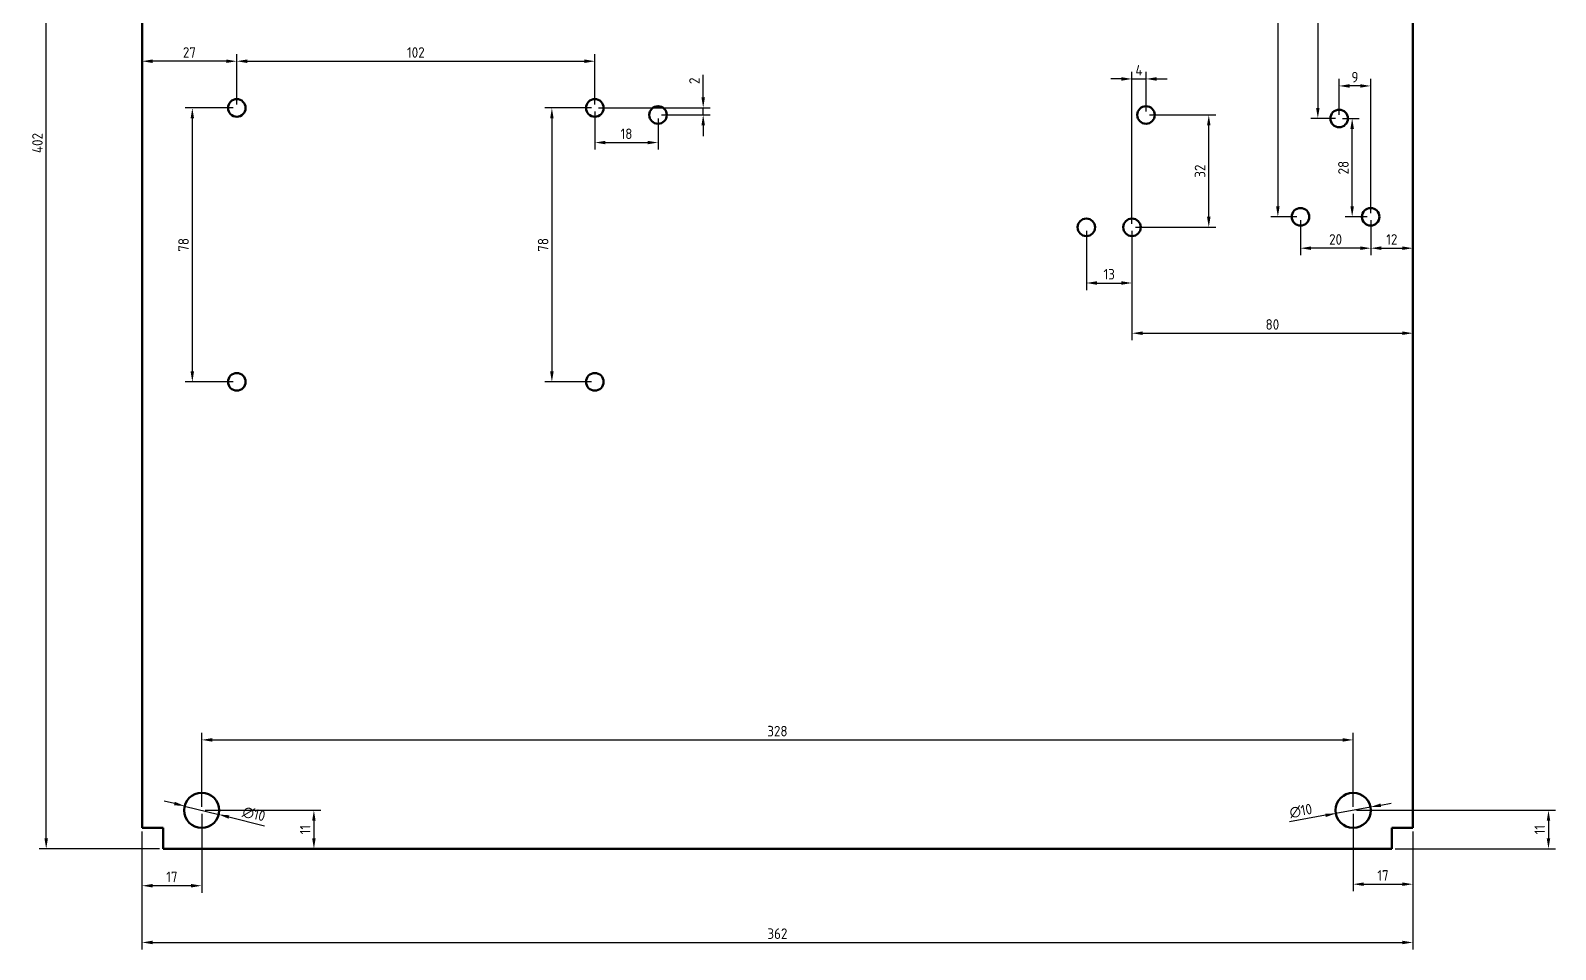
# Model space of a CAD drawing. Extents: x -337 to 578, y -11 to 593.
# Drawn here: x 143.4 to 577.8, y -11.3 to 250.4 of the extents above; entities that cross this region are included whole.
import ezdxf

# ---------------------------------------------------------------- set-up
doc = ezdxf.new("R2010")
doc.units = 0
doc.header["$PDMODE"] = 3
doc.layers.get('Defpoints').update_dxf_attribs({"linetype": 'CONTINUOUS'})
doc.layers.add('尺度線層', color=3, linetype='CONTINUOUS', lineweight=18)
doc.layers.add('輪廓線層', color=7, linetype='CONTINUOUS', lineweight=50)
doc.styles.add('CNS', font='isocp.shx', dxfattribs={"bigfont": 'chineset.shx'})
doc.dimstyles.new('CNS', dxfattribs={"dimscale": 0, "dimtxt": 3, "dimasz": 3, "dimexe": 2, "dimexo": 1, "dimgap": 1, "dimtad": 1, "dimdsep": 46, "dimtxsty": 'CNS', "dimcen": 0, "dimclrt": 1, "dimadec": 0, "dimazin": 0, "dimtfac": 1, "dimtmove": 0, "dimatfit": 3, "dimfxl": 1, "dimtolj": 1, "dimtzin": 0, "dimarcsym": 0})
doc.dimstyles.new('CNS$3', dxfattribs={"dimscale": 0, "dimtxt": 3, "dimasz": 3, "dimexe": 2, "dimexo": 1, "dimgap": 1, "dimtad": 1, "dimdsep": 46, "dimtxsty": 'CNS', "dimcen": 0, "dimclrt": 1, "dimadec": 0, "dimazin": 0, "dimtfac": 1, "dimtmove": 0, "dimatfit": 0, "dimfxl": 1, "dimtolj": 1, "dimtzin": 0, "dimarcsym": 0})

# ---------------------------------------------------------------- blocks, each defined once
blk = doc.blocks.new('*D92')
at = {"layer": 'Defpoints', "color": 0, "transparency": 16777216}
for p in [(187.35, 29.51), (197.06, 27.11)]:
    blk.add_point(p, dxfattribs=at)
at = {"layer": '尺度線層', "color": 0, "lineweight": -2, "transparency": 16777216}
for p, q in [((184.44, 30.23), (181.52, 30.95)), ((187.35, 29.51), (197.06, 27.11)), ((199.97, 26.4), (210.07, 23.9))]:
    blk.add_line(p, q, dxfattribs=at)
at = {"layer": '尺度線層', "color": 0, "transparency": 16777216}
for points in [[(184.56, 30.72), (184.32, 29.74), (187.35, 29.51)], [(200.09, 26.88), (199.85, 25.91), (197.06, 27.11)]]:
    blk.add_solid(points, dxfattribs=at)
at = {"layer": '尺度線層', "color": 1, "transparency": 16777216, "insert": (207.07, 27.22), "char_height": 3, "attachment_point": 5, "rotation": 346.1336, "style": 'CNS'}
blk.add_mtext('\\A1;∅10', dxfattribs=at)
blk = doc.blocks.new('*D93')
at = {"layer": 'Defpoints', "color": 0, "transparency": 16777216}
for p in [(515.29, 27.41), (525.12, 29.22)]:
    blk.add_point(p, dxfattribs=at)
at = {"layer": '尺度線層', "color": 0, "lineweight": -2, "transparency": 16777216}
for p, q in [((512.33, 26.87), (502.1, 24.99)), ((525.12, 29.22), (515.29, 27.41)), ((528.07, 29.76), (531.02, 30.3))]:
    blk.add_line(p, q, dxfattribs=at)
at = {"layer": '尺度線層', "color": 0, "transparency": 16777216}
for points in [[(512.24, 27.36), (512.42, 26.38), (515.29, 27.41)], [(527.98, 30.25), (528.16, 29.27), (525.12, 29.22)]]:
    blk.add_solid(points, dxfattribs=at)
at = {"layer": '尺度線層', "color": 1, "transparency": 16777216, "insert": (505.29, 28.12), "char_height": 3, "attachment_point": 5, "rotation": 10.4091, "style": 'CNS'}
blk.add_mtext('\\A1;∅10', dxfattribs=at)
blk = doc.blocks.new('*D98')
at = {"layer": 'Defpoints', "color": 0, "transparency": 16777216}
for p in [(175.2, 241.61), (202.2, 228.31), (175.2, 218.31)]:
    blk.add_point(p, dxfattribs=at)
at = {"layer": '尺度線層', "color": 0, "lineweight": -2, "transparency": 16777216}
for p, q in [((175.2, 219.31), (175.2, 243.61)), ((202.2, 229.31), (202.2, 243.61)), ((199.2, 241.61), (178.2, 241.61))]:
    blk.add_line(p, q, dxfattribs=at)
at = {"layer": '尺度線層', "color": 0, "transparency": 16777216}
for points in [[(178.2, 242.11), (178.2, 241.11), (175.2, 241.61)], [(199.2, 242.11), (199.2, 241.11), (202.2, 241.61)]]:
    blk.add_solid(points, dxfattribs=at)
at = {"layer": '尺度線層', "color": 1, "transparency": 16777216, "insert": (188.7, 244.11), "char_height": 3, "attachment_point": 5, "style": 'CNS'}
blk.add_mtext('\\A1;27', dxfattribs=at)
blk = doc.blocks.new('*D99')
at = {"layer": 'Defpoints', "color": 0, "transparency": 16777216}
for p in [(202.2, 228.31), (189.54, 150.31), (202.2, 150.31)]:
    blk.add_point(p, dxfattribs=at)
at = {"layer": '尺度線層', "color": 0, "lineweight": -2, "transparency": 16777216}
for p, q in [((201.2, 228.31), (187.54, 228.31)), ((189.54, 225.31), (189.54, 153.31)), ((201.2, 150.31), (187.54, 150.31))]:
    blk.add_line(p, q, dxfattribs=at)
at = {"layer": '尺度線層', "color": 0, "transparency": 16777216}
for points in [[(189.04, 225.31), (190.04, 225.31), (189.54, 228.31)], [(189.04, 153.31), (190.04, 153.31), (189.54, 150.31)]]:
    blk.add_solid(points, dxfattribs=at)
at = {"layer": '尺度線層', "color": 1, "transparency": 16777216, "insert": (187.04, 189.31), "char_height": 3, "attachment_point": 5, "rotation": 90, "style": 'CNS'}
blk.add_mtext('\\A1;78', dxfattribs=at)
blk = doc.blocks.new('*D100')
at = {"layer": 'Defpoints', "color": 0, "transparency": 16777216}
for p in [(304.2, 241.61), (202.2, 228.31), (304.2, 228.31)]:
    blk.add_point(p, dxfattribs=at)
at = {"layer": '尺度線層', "color": 0, "lineweight": -2, "transparency": 16777216}
for p, q in [((202.2, 229.31), (202.2, 243.61)), ((304.2, 229.31), (304.2, 243.61)), ((205.2, 241.61), (301.2, 241.61))]:
    blk.add_line(p, q, dxfattribs=at)
at = {"layer": '尺度線層', "color": 0, "transparency": 16777216}
for points in [[(205.2, 242.11), (205.2, 241.11), (202.2, 241.61)], [(301.2, 242.11), (301.2, 241.11), (304.2, 241.61)]]:
    blk.add_solid(points, dxfattribs=at)
at = {"layer": '尺度線層', "color": 1, "transparency": 16777216, "insert": (253.2, 244.11), "char_height": 3, "attachment_point": 5, "style": 'CNS'}
blk.add_mtext('\\A1;102', dxfattribs=at)
blk = doc.blocks.new('*D101')
at = {"layer": 'Defpoints', "color": 0, "transparency": 16777216}
for p in [(304.2, 228.31), (291.96, 150.31), (304.2, 150.31)]:
    blk.add_point(p, dxfattribs=at)
at = {"layer": '尺度線層', "color": 0, "lineweight": -2, "transparency": 16777216}
for p, q in [((303.2, 228.31), (289.96, 228.31)), ((291.96, 225.31), (291.96, 153.31)), ((303.2, 150.31), (289.96, 150.31))]:
    blk.add_line(p, q, dxfattribs=at)
at = {"layer": '尺度線層', "color": 0, "transparency": 16777216}
for points in [[(291.46, 225.31), (292.46, 225.31), (291.96, 228.31)], [(291.46, 153.31), (292.46, 153.31), (291.96, 150.31)]]:
    blk.add_solid(points, dxfattribs=at)
at = {"layer": '尺度線層', "color": 1, "transparency": 16777216, "insert": (289.46, 189.31), "char_height": 3, "attachment_point": 5, "rotation": 90, "style": 'CNS'}
blk.add_mtext('\\A1;78', dxfattribs=at)
blk = doc.blocks.new('*D102')
at = {"layer": 'Defpoints', "color": 0, "transparency": 16777216}
for p in [(304.2, 228.31), (322.2, 226.31), (322.2, 218.45)]:
    blk.add_point(p, dxfattribs=at)
at = {"layer": '尺度線層', "color": 0, "lineweight": -2, "transparency": 16777216}
for p, q in [((304.2, 227.31), (304.2, 216.45)), ((322.2, 225.31), (322.2, 216.45)), ((307.2, 218.45), (319.2, 218.45))]:
    blk.add_line(p, q, dxfattribs=at)
at = {"layer": '尺度線層', "color": 0, "transparency": 16777216}
for points in [[(307.2, 218.95), (307.2, 217.95), (304.2, 218.45)], [(319.2, 218.95), (319.2, 217.95), (322.2, 218.45)]]:
    blk.add_solid(points, dxfattribs=at)
at = {"layer": '尺度線層', "color": 1, "transparency": 16777216, "insert": (313.2, 220.95), "char_height": 3, "attachment_point": 5, "style": 'CNS'}
blk.add_mtext('\\A1;18', dxfattribs=at)
blk = doc.blocks.new('*D103')
at = {"layer": 'Defpoints', "color": 0, "transparency": 16777216}
for p in [(304.2, 228.31), (322.2, 226.31), (335.06, 228.31)]:
    blk.add_point(p, dxfattribs=at)
at = {"layer": '尺度線層', "color": 0, "lineweight": -2, "transparency": 16777216}
for p, q in [((335.06, 231.31), (335.06, 237.77)), ((305.2, 228.31), (337.06, 228.31)), ((323.2, 226.31), (337.06, 226.31)), ((335.06, 226.31), (335.06, 228.31)), ((335.06, 223.31), (335.06, 220.31))]:
    blk.add_line(p, q, dxfattribs=at)
at = {"layer": '尺度線層', "color": 0, "transparency": 16777216}
for points in [[(334.56, 231.31), (335.56, 231.31), (335.06, 228.31)], [(334.56, 223.31), (335.56, 223.31), (335.06, 226.31)]]:
    blk.add_solid(points, dxfattribs=at)
at = {"layer": '尺度線層', "color": 1, "transparency": 16777216, "insert": (332.56, 236.04), "char_height": 3, "attachment_point": 5, "rotation": 90, "style": 'CNS'}
blk.add_mtext('\\A1;2', dxfattribs=at)
blk = doc.blocks.new('*D110')
at = {"layer": 'Defpoints', "color": 0, "transparency": 16777216}
for p in [(525.2, 314.31), (537.2, 309.76), (537.2, 218.31)]:
    blk.add_point(p, dxfattribs=at)
at = {"layer": '尺度線層', "color": 0, "lineweight": -2, "transparency": 16777216}
for p, q in [((525.2, 313.31), (525.2, 307.76)), ((528.2, 309.76), (534.2, 309.76)), ((537.2, 219.31), (537.2, 311.76))]:
    blk.add_line(p, q, dxfattribs=at)
at = {"layer": '尺度線層', "color": 0, "transparency": 16777216}
for points in [[(528.2, 310.26), (528.2, 309.26), (525.2, 309.76)], [(534.2, 310.26), (534.2, 309.26), (537.2, 309.76)]]:
    blk.add_solid(points, dxfattribs=at)
at = {"layer": '尺度線層', "color": 1, "transparency": 16777216, "insert": (531.2, 312.26), "char_height": 3, "attachment_point": 5, "style": 'CNS'}
blk.add_mtext('\\A1;12', dxfattribs=at)
blk = doc.blocks.new('*D111')
at = {"layer": 'Defpoints', "color": 0, "transparency": 16777216}
for p in [(505.2, 314.31), (498.75, 197.31), (505.2, 197.31)]:
    blk.add_point(p, dxfattribs=at)
at = {"layer": '尺度線層', "color": 0, "lineweight": -2, "transparency": 16777216}
for p, q in [((504.2, 314.31), (496.75, 314.31)), ((498.75, 311.31), (498.75, 200.31)), ((504.2, 197.31), (496.75, 197.31))]:
    blk.add_line(p, q, dxfattribs=at)
at = {"layer": '尺度線層', "color": 0, "transparency": 16777216}
for points in [[(498.25, 311.31), (499.25, 311.31), (498.75, 314.31)], [(498.25, 200.31), (499.25, 200.31), (498.75, 197.31)]]:
    blk.add_solid(points, dxfattribs=at)
at = {"layer": '尺度線層', "color": 1, "transparency": 16777216, "insert": (496.25, 255.81), "char_height": 3, "attachment_point": 5, "rotation": 90, "style": 'CNS'}
blk.add_mtext('\\A1;117', dxfattribs=at)
blk = doc.blocks.new('*D112')
at = {"layer": 'Defpoints', "color": 0, "transparency": 16777216}
for p in [(516.2, 285.31), (510.14, 225.31), (516.2, 225.31)]:
    blk.add_point(p, dxfattribs=at)
at = {"layer": '尺度線層', "color": 0, "lineweight": -2, "transparency": 16777216}
for p, q in [((515.2, 285.31), (508.14, 285.31)), ((510.14, 282.31), (510.14, 228.31)), ((515.2, 225.31), (508.14, 225.31))]:
    blk.add_line(p, q, dxfattribs=at)
at = {"layer": '尺度線層', "color": 0, "transparency": 16777216}
for points in [[(509.64, 282.31), (510.64, 282.31), (510.14, 285.31)], [(509.64, 228.31), (510.64, 228.31), (510.14, 225.31)]]:
    blk.add_solid(points, dxfattribs=at)
at = {"layer": '尺度線層', "color": 1, "transparency": 16777216, "insert": (507.64, 255.31), "char_height": 3, "attachment_point": 5, "rotation": 90, "style": 'CNS'}
blk.add_mtext('\\A1;60', dxfattribs=at)
blk = doc.blocks.new('*D113')
at = {"layer": 'Defpoints', "color": 0, "transparency": 16777216}
for p in [(520.2, 48.35), (192.2, 28.31), (520.2, 28.31)]:
    blk.add_point(p, dxfattribs=at)
at = {"layer": '尺度線層', "color": 0, "lineweight": -2, "transparency": 16777216}
for p, q in [((192.2, 29.31), (192.2, 50.35)), ((195.2, 48.35), (517.2, 48.35)), ((520.2, 29.31), (520.2, 50.35))]:
    blk.add_line(p, q, dxfattribs=at)
at = {"layer": '尺度線層', "color": 0, "transparency": 16777216}
for points in [[(195.2, 48.85), (195.2, 47.85), (192.2, 48.35)], [(517.2, 48.85), (517.2, 47.85), (520.2, 48.35)]]:
    blk.add_solid(points, dxfattribs=at)
at = {"layer": '尺度線層', "color": 1, "transparency": 16777216, "insert": (356.2, 50.85), "char_height": 3, "attachment_point": 5, "style": 'CNS'}
blk.add_mtext('\\A1;328', dxfattribs=at)
blk = doc.blocks.new('*D114')
at = {"layer": 'Defpoints', "color": 0, "transparency": 16777216}
for p in [(175.2, 23.31), (537.2, 23.31), (537.2, -9.33)]:
    blk.add_point(p, dxfattribs=at)
at = {"layer": '尺度線層', "color": 0, "lineweight": -2, "transparency": 16777216}
for p, q in [((175.2, 22.31), (175.2, -11.33)), ((537.2, 22.31), (537.2, -11.33)), ((178.2, -9.33), (534.2, -9.33))]:
    blk.add_line(p, q, dxfattribs=at)
at = {"layer": '尺度線層', "color": 0, "transparency": 16777216}
for points in [[(178.2, -8.83), (178.2, -9.83), (175.2, -9.33)], [(534.2, -8.83), (534.2, -9.83), (537.2, -9.33)]]:
    blk.add_solid(points, dxfattribs=at)
at = {"layer": '尺度線層', "color": 1, "transparency": 16777216, "insert": (356.2, -6.83), "char_height": 3, "attachment_point": 5, "style": 'CNS'}
blk.add_mtext('\\A1;362', dxfattribs=at)
blk = doc.blocks.new('*D115')
at = {"layer": 'Defpoints', "color": 0, "transparency": 16777216}
for p in [(147.91, 419.31), (181.2, 419.31), (181.2, 17.31)]:
    blk.add_point(p, dxfattribs=at)
at = {"layer": '尺度線層', "color": 0, "lineweight": -2, "transparency": 16777216}
for p, q in [((180.2, 419.31), (145.91, 419.31)), ((147.91, 20.31), (147.91, 416.31)), ((180.2, 17.31), (145.91, 17.31))]:
    blk.add_line(p, q, dxfattribs=at)
at = {"layer": '尺度線層', "color": 0, "transparency": 16777216}
for points in [[(147.41, 416.31), (148.41, 416.31), (147.91, 419.31)], [(147.41, 20.31), (148.41, 20.31), (147.91, 17.31)]]:
    blk.add_solid(points, dxfattribs=at)
at = {"layer": '尺度線層', "color": 1, "transparency": 16777216, "insert": (145.41, 218.31), "char_height": 3, "attachment_point": 5, "rotation": 90, "style": 'CNS'}
blk.add_mtext('\\A1;402', dxfattribs=at)
blk = doc.blocks.new('*D122')
at = {"layer": 'Defpoints', "color": 0, "transparency": 16777216}
for p in [(444.2, 194.31), (457.2, 194.31), (457.2, 178.45)]:
    blk.add_point(p, dxfattribs=at)
at = {"layer": '尺度線層', "color": 0, "lineweight": -2, "transparency": 16777216}
for p, q in [((444.2, 193.31), (444.2, 176.45)), ((457.2, 193.31), (457.2, 176.45)), ((447.2, 178.45), (454.2, 178.45))]:
    blk.add_line(p, q, dxfattribs=at)
at = {"layer": '尺度線層', "color": 0, "transparency": 16777216}
for points in [[(447.2, 178.95), (447.2, 177.95), (444.2, 178.45)], [(454.2, 178.95), (454.2, 177.95), (457.2, 178.45)]]:
    blk.add_solid(points, dxfattribs=at)
at = {"layer": '尺度線層', "color": 1, "transparency": 16777216, "insert": (450.7, 180.95), "char_height": 3, "attachment_point": 5, "style": 'CNS'}
blk.add_mtext('\\A1;13', dxfattribs=at)
blk = doc.blocks.new('*D123')
at = {"layer": 'Defpoints', "color": 0, "transparency": 16777216}
for p in [(537.2, 218.31), (457.2, 194.31), (537.2, 164.16)]:
    blk.add_point(p, dxfattribs=at)
at = {"layer": '尺度線層', "color": 0, "lineweight": -2, "transparency": 16777216}
for p, q in [((537.2, 217.31), (537.2, 162.16)), ((457.2, 193.31), (457.2, 162.16)), ((460.2, 164.16), (534.2, 164.16))]:
    blk.add_line(p, q, dxfattribs=at)
at = {"layer": '尺度線層', "color": 0, "transparency": 16777216}
for points in [[(460.2, 164.66), (460.2, 163.66), (457.2, 164.16)], [(534.2, 164.66), (534.2, 163.66), (537.2, 164.16)]]:
    blk.add_solid(points, dxfattribs=at)
at = {"layer": '尺度線層', "color": 1, "transparency": 16777216, "insert": (497.2, 166.66), "char_height": 3, "attachment_point": 5, "style": 'CNS'}
blk.add_mtext('\\A1;80', dxfattribs=at)
blk = doc.blocks.new('*D124')
at = {"layer": 'Defpoints', "color": 0, "transparency": 16777216}
for p in [(461.2, 226.31), (479.08, 226.31), (457.2, 194.31)]:
    blk.add_point(p, dxfattribs=at)
at = {"layer": '尺度線層', "color": 0, "lineweight": -2, "transparency": 16777216}
for p, q in [((462.2, 226.31), (481.08, 226.31)), ((479.08, 197.31), (479.08, 223.31)), ((458.2, 194.31), (481.08, 194.31))]:
    blk.add_line(p, q, dxfattribs=at)
at = {"layer": '尺度線層', "color": 0, "transparency": 16777216}
for points in [[(478.58, 223.31), (479.58, 223.31), (479.08, 226.31)], [(478.58, 197.31), (479.58, 197.31), (479.08, 194.31)]]:
    blk.add_solid(points, dxfattribs=at)
at = {"layer": '尺度線層', "color": 1, "transparency": 16777216, "insert": (476.58, 210.31), "char_height": 3, "attachment_point": 5, "rotation": 90, "style": 'CNS'}
blk.add_mtext('\\A1;32', dxfattribs=at)
blk = doc.blocks.new('*D125')
at = {"layer": 'Defpoints', "color": 0, "transparency": 16777216}
for p in [(461.2, 236.57), (461.2, 226.31), (457.2, 194.31)]:
    blk.add_point(p, dxfattribs=at)
at = {"layer": '尺度線層', "color": 0, "lineweight": -2, "transparency": 16777216}
for p, q in [((454.2, 236.57), (451.2, 236.57)), ((457.2, 195.31), (457.2, 238.57)), ((457.2, 236.57), (461.2, 236.57)), ((461.2, 227.31), (461.2, 238.57)), ((464.2, 236.57), (467.2, 236.57))]:
    blk.add_line(p, q, dxfattribs=at)
at = {"layer": '尺度線層', "color": 0, "transparency": 16777216}
for points in [[(454.2, 237.07), (454.2, 236.07), (457.2, 236.57)], [(464.2, 237.07), (464.2, 236.07), (461.2, 236.57)]]:
    blk.add_solid(points, dxfattribs=at)
at = {"layer": '尺度線層', "color": 1, "transparency": 16777216, "insert": (459.2, 239.07), "char_height": 3, "attachment_point": 5, "style": 'CNS'}
blk.add_mtext('\\A1;4', dxfattribs=at)
blk = doc.blocks.new('*D127')
at = {"layer": 'Defpoints', "color": 0, "transparency": 16777216}
for p in [(192.2, 28.31), (175.2, 23.31), (175.2, 6.82)]:
    blk.add_point(p, dxfattribs=at)
at = {"layer": '尺度線層', "color": 0, "lineweight": -2, "transparency": 16777216}
for p, q in [((192.2, 27.31), (192.2, 4.82)), ((175.2, 22.31), (175.2, 4.82)), ((189.2, 6.82), (178.2, 6.82))]:
    blk.add_line(p, q, dxfattribs=at)
at = {"layer": '尺度線層', "color": 0, "transparency": 16777216}
for points in [[(178.2, 7.32), (178.2, 6.32), (175.2, 6.82)], [(189.2, 7.32), (189.2, 6.32), (192.2, 6.82)]]:
    blk.add_solid(points, dxfattribs=at)
at = {"layer": '尺度線層', "color": 1, "transparency": 16777216, "insert": (183.7, 9.32), "char_height": 3, "attachment_point": 5, "style": 'CNS'}
blk.add_mtext('\\A1;17', dxfattribs=at)
blk = doc.blocks.new('*D128')
at = {"layer": 'Defpoints', "color": 0, "transparency": 16777216}
for p in [(520.2, 28.31), (531.2, 17.31), (575.84, 17.31)]:
    blk.add_point(p, dxfattribs=at)
at = {"layer": '尺度線層', "color": 0, "lineweight": -2, "transparency": 16777216}
for p, q in [((521.2, 28.31), (577.84, 28.31)), ((575.84, 25.31), (575.84, 20.31)), ((532.2, 17.31), (577.84, 17.31))]:
    blk.add_line(p, q, dxfattribs=at)
at = {"layer": '尺度線層', "color": 0, "transparency": 16777216}
for points in [[(575.34, 25.31), (576.34, 25.31), (575.84, 28.31)], [(575.34, 20.31), (576.34, 20.31), (575.84, 17.31)]]:
    blk.add_solid(points, dxfattribs=at)
at = {"layer": '尺度線層', "color": 1, "transparency": 16777216, "insert": (573.34, 22.81), "char_height": 3, "attachment_point": 5, "rotation": 90, "style": 'CNS'}
blk.add_mtext('\\A1;11', dxfattribs=at)
blk = doc.blocks.new('*D129')
at = {"layer": 'Defpoints', "color": 0, "transparency": 16777216}
for p in [(192.2, 28.31), (181.2, 17.31), (224.17, 17.31)]:
    blk.add_point(p, dxfattribs=at)
at = {"layer": '尺度線層', "color": 0, "lineweight": -2, "transparency": 16777216}
for p, q in [((193.2, 28.31), (226.17, 28.31)), ((224.17, 25.31), (224.17, 20.31)), ((182.2, 17.31), (226.17, 17.31))]:
    blk.add_line(p, q, dxfattribs=at)
at = {"layer": '尺度線層', "color": 0, "transparency": 16777216}
for points in [[(223.67, 25.31), (224.67, 25.31), (224.17, 28.31)], [(223.67, 20.31), (224.67, 20.31), (224.17, 17.31)]]:
    blk.add_solid(points, dxfattribs=at)
at = {"layer": '尺度線層', "color": 1, "transparency": 16777216, "insert": (221.67, 22.81), "char_height": 3, "attachment_point": 5, "rotation": 90, "style": 'CNS'}
blk.add_mtext('\\A1;11', dxfattribs=at)
blk = doc.blocks.new('*D130')
at = {"layer": 'Defpoints', "color": 0, "transparency": 16777216}
for p in [(520.2, 28.31), (537.2, 23.31), (537.2, 7.26)]:
    blk.add_point(p, dxfattribs=at)
at = {"layer": '尺度線層', "color": 0, "lineweight": -2, "transparency": 16777216}
for p, q in [((520.2, 27.31), (520.2, 5.26)), ((537.2, 22.31), (537.2, 5.26)), ((523.2, 7.26), (534.2, 7.26))]:
    blk.add_line(p, q, dxfattribs=at)
at = {"layer": '尺度線層', "color": 0, "transparency": 16777216}
for points in [[(523.2, 7.76), (523.2, 6.76), (520.2, 7.26)], [(534.2, 7.76), (534.2, 6.76), (537.2, 7.26)]]:
    blk.add_solid(points, dxfattribs=at)
at = {"layer": '尺度線層', "color": 1, "transparency": 16777216, "insert": (528.7, 9.76), "char_height": 3, "attachment_point": 5, "style": 'CNS'}
blk.add_mtext('\\A1;17', dxfattribs=at)
blk = doc.blocks.new('*D132')
at = {"layer": 'Defpoints', "color": 0, "transparency": 16777216}
for p in [(516.2, 225.31), (519.92, 225.31), (525.2, 197.31)]:
    blk.add_point(p, dxfattribs=at)
at = {"layer": '尺度線層', "color": 0, "lineweight": -2, "transparency": 16777216}
for p, q in [((517.2, 225.31), (521.92, 225.31)), ((519.92, 200.31), (519.92, 222.31)), ((524.2, 197.31), (517.92, 197.31))]:
    blk.add_line(p, q, dxfattribs=at)
at = {"layer": '尺度線層', "color": 0, "transparency": 16777216}
for points in [[(519.42, 222.31), (520.42, 222.31), (519.92, 225.31)], [(519.42, 200.31), (520.42, 200.31), (519.92, 197.31)]]:
    blk.add_solid(points, dxfattribs=at)
at = {"layer": '尺度線層', "color": 1, "transparency": 16777216, "insert": (517.42, 211.31), "char_height": 3, "attachment_point": 5, "rotation": 90, "style": 'CNS'}
blk.add_mtext('\\A1;28', dxfattribs=at)
blk = doc.blocks.new('*D133')
at = {"layer": 'Defpoints', "color": 0, "transparency": 16777216}
for p in [(505.2, 197.31), (525.2, 197.31), (505.2, 188.37)]:
    blk.add_point(p, dxfattribs=at)
at = {"layer": '尺度線層', "color": 0, "lineweight": -2, "transparency": 16777216}
for p, q in [((505.2, 196.31), (505.2, 186.37)), ((525.2, 196.31), (525.2, 186.37)), ((522.2, 188.37), (508.2, 188.37))]:
    blk.add_line(p, q, dxfattribs=at)
at = {"layer": '尺度線層', "color": 0, "transparency": 16777216}
for points in [[(508.2, 188.87), (508.2, 187.87), (505.2, 188.37)], [(522.2, 188.87), (522.2, 187.87), (525.2, 188.37)]]:
    blk.add_solid(points, dxfattribs=at)
at = {"layer": '尺度線層', "color": 1, "transparency": 16777216, "insert": (515.2, 190.87), "char_height": 3, "attachment_point": 5, "style": 'CNS'}
blk.add_mtext('\\A1;20', dxfattribs=at)
blk = doc.blocks.new('*D134')
at = {"layer": 'Defpoints', "color": 0, "transparency": 16777216}
for p in [(537.2, 226.41), (525.2, 197.31), (537.2, 188.37)]:
    blk.add_point(p, dxfattribs=at)
at = {"layer": '尺度線層', "color": 0, "lineweight": -2, "transparency": 16777216}
for p, q in [((537.2, 225.41), (537.2, 186.37)), ((525.2, 196.31), (525.2, 186.37)), ((528.2, 188.37), (534.2, 188.37))]:
    blk.add_line(p, q, dxfattribs=at)
at = {"layer": '尺度線層', "color": 0, "transparency": 16777216}
for points in [[(528.2, 188.87), (528.2, 187.87), (525.2, 188.37)], [(534.2, 188.87), (534.2, 187.87), (537.2, 188.37)]]:
    blk.add_solid(points, dxfattribs=at)
at = {"layer": '尺度線層', "color": 1, "transparency": 16777216, "insert": (531.2, 190.87), "char_height": 3, "attachment_point": 5, "style": 'CNS'}
blk.add_mtext('\\A1;12', dxfattribs=at)
blk = doc.blocks.new('*D135')
at = {"layer": 'Defpoints', "color": 0, "transparency": 16777216}
for p in [(516.2, 234.57), (516.2, 225.31), (525.2, 197.31)]:
    blk.add_point(p, dxfattribs=at)
at = {"layer": '尺度線層', "color": 0, "lineweight": -2, "transparency": 16777216}
for p, q in [((516.2, 226.31), (516.2, 236.57)), ((525.2, 198.31), (525.2, 236.57)), ((522.2, 234.57), (519.2, 234.57))]:
    blk.add_line(p, q, dxfattribs=at)
at = {"layer": '尺度線層', "color": 0, "transparency": 16777216}
for points in [[(519.2, 235.07), (519.2, 234.07), (516.2, 234.57)], [(522.2, 235.07), (522.2, 234.07), (525.2, 234.57)]]:
    blk.add_solid(points, dxfattribs=at)
at = {"layer": '尺度線層', "color": 1, "transparency": 16777216, "insert": (520.7, 237.07), "char_height": 3, "attachment_point": 5, "style": 'CNS'}
blk.add_mtext('\\A1;9', dxfattribs=at)

msp = doc.modelspace()

# ---------------------------------------------------------------- linework, layer by layer
at = {"layer": '輪廓線層'}
for p, q in [((175.203, 413.313), (175.203, 23.313)), ((175.203, 23.313), (175.203, 413.313)), ((537.203, 413.313), (537.203, 23.313)), ((537.203, 23.313), (537.203, 413.313)), ((175.203, 23.313), (181.203, 23.313)), ((181.203, 23.313), (181.203, 17.313)), ((531.203, 17.313), (531.203, 23.313)), ((531.203, 23.313), (537.203, 23.313)), ((181.203, 17.313), (531.203, 17.313)), ((531.203, 17.313), (511.203, 17.313))]:
    msp.add_line(p, q, dxfattribs=at)
for centre, radius in [((202.203, 228.313), 2.5), ((304.203, 228.313), 2.5), ((322.203, 226.313), 2.5), ((461.203, 226.313), 2.5), ((516.203, 225.313), 2.5), ((444.203, 194.313), 2.5), ((457.203, 194.313), 2.5), ((505.203, 197.313), 2.5), ((525.203, 197.313), 2.5), ((202.203, 150.313), 2.5), ((304.203, 150.313), 2.5), ((192.203, 28.313), 5), ((520.203, 28.313), 5)]:
    msp.add_circle(centre, radius, dxfattribs=at)

# ---------------------------------------------------------------- dimensions: what is measured, and where the dimension line sits
at = {"layer": '尺度線層'}
for base, p1, p2, picture, middle in [((147.911, 419.313), (181.203, 17.313), (181.203, 419.313), '*D115', (145.411, 218.313)), ((498.752, 197.313), (505.203, 314.313), (505.203, 197.313), '*D111', (496.252, 255.813)), ((510.145, 225.313), (516.203, 285.313), (516.203, 225.313), '*D112', (507.645, 255.313)), ((335.063, 228.313), (322.203, 226.313), (304.203, 228.313), '*D103', (332.563, 236.041)), ((189.542, 150.313), (202.203, 228.313), (202.203, 150.313), '*D99', (187.042, 189.313)), ((291.955, 150.313), (304.203, 228.313), (304.203, 150.313), '*D101', (289.455, 189.313)), ((479.076, 226.313), (457.203, 194.313), (461.203, 226.313), '*D124', (476.575, 210.313)), ((519.924, 225.313), (525.203, 197.313), (516.203, 225.313), '*D132', (517.423, 211.313)), ((224.169, 17.313), (192.203, 28.313), (181.203, 17.313), '*D129', (221.669, 22.813)), ((575.839, 17.313), (520.203, 28.313), (531.203, 17.313), '*D128', (573.339, 22.813))]:
    dim = msp.add_linear_dim(base=base, p1=p1, p2=p2, angle=270, dimstyle='CNS', override={"dimscale": 1}, dxfattribs=at)
    dim.commit()
    dim.dimension.update_dxf_attribs({"geometry": picture, "text_midpoint": middle})
for base, p1, p2, picture, middle in [((537.203, 309.762), (525.203, 314.313), (537.203, 218.313), '*D110', (531.203, 312.262)), ((175.203, 241.608), (202.203, 228.313), (175.203, 218.313), '*D98', (188.703, 244.108)), ((304.203, 241.608), (202.203, 228.313), (304.203, 228.313), '*D100', (253.203, 244.108)), ((461.203, 236.575), (457.203, 194.313), (461.203, 226.313), '*D125', (459.203, 239.075)), ((516.203, 234.572), (525.203, 197.313), (516.203, 225.313), '*D135', (520.703, 237.072)), ((322.203, 218.449), (304.203, 228.313), (322.203, 226.313), '*D102', (313.203, 220.949)), ((537.203, 188.372), (525.203, 197.313), (537.203, 226.412), '*D134', (531.203, 190.872)), ((537.203, 164.161), (457.203, 194.313), (537.203, 218.313), '*D123', (497.203, 166.661)), ((505.203, 188.372), (525.203, 197.313), (505.203, 197.313), '*D133', (515.203, 190.872)), ((457.203, 178.446), (444.203, 194.313), (457.203, 194.313), '*D122', (450.703, 180.946)), ((520.203, 48.346), (192.203, 28.313), (520.203, 28.313), '*D113', (356.203, 50.847)), ((175.203, 6.818), (192.203, 28.313), (175.203, 23.313), '*D127', (183.703, 9.318)), ((537.203, 7.258), (520.203, 28.313), (537.203, 23.313), '*D130', (528.703, 9.758)), ((537.203, -9.334), (175.203, 23.313), (537.203, 23.313), '*D114', (356.203, -6.834))]:
    dim = msp.add_linear_dim(base=base, p1=p1, p2=p2, dimstyle='CNS', override={"dimscale": 1}, dxfattribs=at)
    dim.commit()
    dim.dimension.update_dxf_attribs({"geometry": picture, "text_midpoint": middle})
for p1, p2, picture, middle in [((187.349, 29.511), (197.057, 27.115), '*D92', (206.476, 24.79)), ((525.121, 29.216), (515.285, 27.41), '*D93', (505.744, 25.657))]:
    dim = msp.add_diameter_dim_2p(p1=p1, p2=p2, dimstyle='CNS$3', override={"dimscale": 1}, dxfattribs=at)
    dim.commit()
    dim.dimension.update_dxf_attribs({"geometry": picture, "text_midpoint": middle, "dimtype": 163})

doc.saveas('drawing.dxf')
